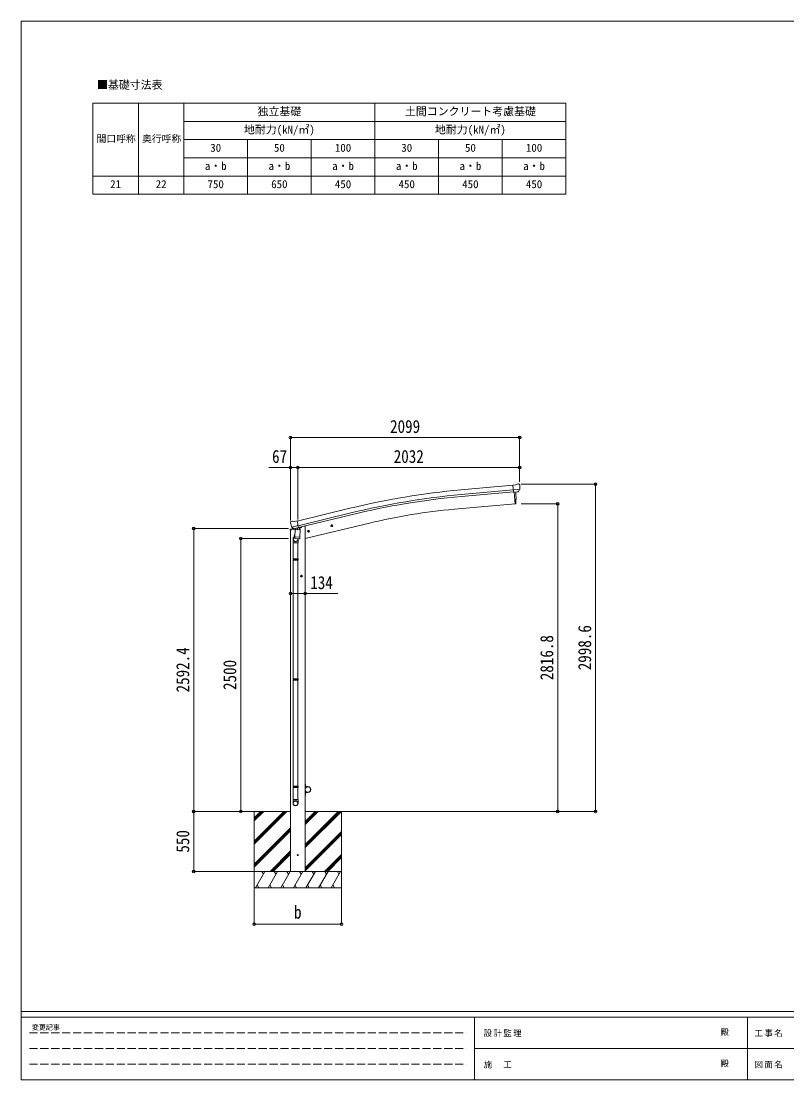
# Model space of a CAD drawing. Units: millimetres at full size, with parts at other scales. Extents: x -6988 to 7066, y -4877 to 4823.
# Drawn here: x -6988 to 26, y -4877 to 4823 of the extents above; entities that cross this region are included whole.
import ezdxf
from ezdxf.enums import TextEntityAlignment as Align

# ---------------------------------------------------------------- set-up
doc = ezdxf.new("R2010")
doc.units = ezdxf.units.MM
doc.header["$LTSCALE"] = 25
doc.header["$PDMODE"] = 32
doc.header["$PDSIZE"] = 25
doc.linetypes.add('DASHED3', pattern=[4, 3, -1])
for name, color, linetype, lineweight in [('0-0_0', 7, 'Continuous', 9), ('0-1_本体', 4, 'Continuous', 9), ('0-2_部品', 7, 'Continuous', 9), ('0-5_DIM1', 3, 'Continuous', 9), ('0-A_寸法', 6, 'Continuous', 9), ('1-0_FRAME', 7, 'Continuous', 18), ('F-0_240', 7, 'Continuous', 9)]:
    doc.layers.add(name, color=color, linetype=linetype, lineweight=lineweight)
doc.styles.add('ＭＳ ゴシック', font='')
doc.styles.get('ＭＳ ゴシック').set_extended_font_data('MS Gothic')

msp = doc.modelspace()

# ---------------------------------------------------------------- linework, layer by layer
at = {"layer": '0-0_0'}
for p, q in [((-4520.64, -2417.54), (-4870.92, -2417.54)), ((-4853.64, -2417.54), (-4853.64, -3117.54)), ((-4853.64, -2689.04), (-4582.14, -2417.54)), ((-4853.64, -2703.18), (-4568, -2417.54)), ((-4853.64, -2717.32), (-4553.86, -2417.54)), ((-4853.64, -2476.91), (-4794.27, -2417.54)), ((-4853.64, -2491.05), (-4780.13, -2417.54)), ((-4853.64, -2505.19), (-4765.99, -2417.54)), ((-4386.64, -2417.54), (-2377.29, -2417.54)), ((-4386.64, -2749.8), (-4054.38, -2417.54)), ((-4386.64, -2721.52), (-4082.66, -2417.54)), ((-4386.64, -2735.66), (-4068.52, -2417.54)), ((-4386.64, -2537.67), (-4266.51, -2417.54)), ((-4386.64, -2523.53), (-4280.65, -2417.54)), ((-4386.64, -2509.39), (-4294.8, -2417.54)), ((-4053.64, -2417.54), (-4053.64, -3117.54)), ((-4853.64, -2901.17), (-4520.64, -2568.17)), ((-4853.64, -2915.31), (-4520.64, -2582.32)), ((-4853.64, -2929.46), (-4520.64, -2596.46)), ((-4386.64, -2933.65), (-4053.64, -2600.65)), ((-4386.64, -2947.79), (-4053.64, -2614.79)), ((-4386.64, -2961.93), (-4053.64, -2628.93)), ((-4707.88, -2967.54), (-4520.64, -2780.31)), ((-4693.74, -2967.54), (-4520.64, -2794.45)), ((-4679.59, -2967.54), (-4520.64, -2808.59)), ((-4208.4, -2967.54), (-4053.64, -2812.78)), ((-4194.26, -2967.54), (-4053.64, -2826.93)), ((-4180.12, -2967.54), (-4053.64, -2841.07)), ((-4053.64, -2967.54), (-4853.64, -2967.54)), ((-4840.94, -3117.54), (-4754.34, -2967.54)), ((-4769.34, -2993.52), (-4784.34, -2967.54)), ((-4725.47, -3117.54), (-4638.87, -2967.54)), ((-4653.87, -2993.52), (-4668.87, -2967.54)), ((-4610, -3117.54), (-4523.4, -2967.54)), ((-4538.4, -2993.52), (-4553.4, -2967.54)), ((-4494.53, -3117.54), (-4407.93, -2967.54)), ((-4422.93, -2993.52), (-4437.93, -2967.54)), ((-4379.06, -3117.54), (-4292.46, -2967.54)), ((-4307.46, -2993.52), (-4322.46, -2967.54)), ((-4263.59, -3117.54), (-4176.99, -2967.54)), ((-4206.99, -2967.54), (-4191.99, -2993.52)), ((-4148.12, -3117.54), (-4061.52, -2967.54)), ((-4091.52, -2967.54), (-4076.52, -2993.52)), ((-4825.94, -3091.56), (-4810.94, -3117.54)), ((-4710.47, -3091.56), (-4695.47, -3117.54)), ((-4595, -3091.56), (-4580, -3117.54)), ((-4479.53, -3091.56), (-4464.53, -3117.54)), ((-4364.06, -3091.56), (-4349.06, -3117.54)), ((-4248.59, -3091.56), (-4233.59, -3117.54)), ((-4133.12, -3091.56), (-4118.12, -3117.54)), ((-4853.64, -3117.54), (-4053.64, -3117.54))]:
    msp.add_line(p, q, dxfattribs=at)
at = {"layer": '0-1_本体'}
for p, q in [((-2483.81, 570.82), (-2960.74, 527.76)), ((-2480.1, 527.98), (-2956.88, 484.98)), ((-2478.57, 511), (-2955.35, 468.01)), ((-2471.27, 508.39), (-2461.72, 399.25)), ((-2461.72, 399.25), (-3019.59, 350.44)), ((-4460.6, 242.06), (-3977.67, 359.36)), ((-4450.58, 200.3), (-3967.54, 317.62)), ((-4446.6, 183.72), (-3963.51, 301.06)), ((-4386.64, 195.46), (-4398.27, 195.46)), ((-4386.64, 82.34), (-3797.86, 223.7)), ((-4386.64, 195.46), (-4386.64, -2967.54)), ((-4520.64, 159.35), (-4520.64, -2967.54))]:
    msp.add_line(p, q, dxfattribs=at)
msp.add_lwpolyline([(-2471.27, 508.39), (-2461.72, 399.25), (-2459.18, 399.56)], dxfattribs=at)
for centre, radius, start, end in [((-2336.14, -6398.68), 6954.55, 95.15276, 103.65276), ((-3154.64, 454.07), 700, 355.76043, 4.54658), ((-2336.14, -6398.68), 6911.6, 95.15276, 103.65276), ((-2336.14, -6398.68), 6894.55, 95.15276, 103.65276), ((-2459.54, 402.54), 3, 277, 355.76043), ((-2555.92, -4949.37), 5320.05, 95, 103.5)]:
    msp.add_arc(centre, radius, start, end, dxfattribs=at)
at = {"layer": '0-2_部品'}
for p, q in [((-2430.76, 583.11), (-2444.42, 581.91)), ((-2457.38, 574.76), (-2483.95, 572.43)), ((-2478.29, 507.77), (-2483.95, 572.43)), ((-2421.08, 532.47), (-2480, 527.31)), ((-2468.33, 508.64), (-2478.29, 507.77)), ((-2457.38, 574.76), (-2445.66, 581.52)), ((-2434.72, 511.58), (-2442.43, 510.91)), ((-2432.34, 512.98), (-2421.4, 531.92)), ((-2421.62, 577.36), (-2427.11, 581.96)), ((-2420.56, 575.32), (-2420.44, 573.97)), ((-4522.07, 227.07), (-4521.8, 225.92)), ((-4517.85, 235.65), (-4521.71, 229.35)), ((-4514.76, 237.9), (-4501.57, 241.06)), ((-4508.02, 186.77), (-4450.51, 200.57)), ((-4487.02, 238.39), (-4500.28, 241.08)), ((-4487.02, 238.39), (-4461.08, 244.61)), ((-4151.61, 197.9), (-4132.16, 202.57)), ((-4147.05, 205.68), (-4149.19, 198.48)), ((-4139.76, 207.43), (-4147.05, 205.68)), ((-4139.55, 190.51), (-4144.22, 209.96)), ((-4134.59, 201.99), (-4139.76, 207.43)), ((-4136.72, 194.79), (-4134.59, 201.99)), ((-4523.2, 158.74), (-4480.49, 168.99)), ((-4523.2, 165.63), (-4523.2, 158.74)), ((-4494.69, 174.84), (-4520.9, 168.55)), ((-4491.17, 171.86), (-4507.54, 186.35)), ((-4479.57, 122.34), (-4494.27, 83.78)), ((-4488.46, 171.29), (-4480.94, 173.09)), ((-4487.62, 171.39), (-4486.09, 171.76)), ((-4486.09, 171.76), (-4449.39, 180.57)), ((-4484.25, 171.53), (-4484.3, 170.79)), ((-4483.55, 169.75), (-4457.73, 163.32)), ((-4482.16, 85.1), (-4481.29, 97.57)), ((-4476.63, 164.41), (-4481.3, 97.57)), ((-4435.62, 94.37), (-4481.3, 97.57)), ((-4430.94, 161.21), (-4476.63, 164.41)), ((-4474.86, 167.59), (-4475.08, 164.3)), ((-4455.34, 178.75), (-4456.36, 164.14)), ((-4449.39, 180.57), (-4447.86, 180.94)), ((-4446.3, 183.04), (-4445.36, 182.98)), ((-4445.36, 182.98), (-4432.05, 167.66)), ((-4441.37, 178.39), (-4422.48, 182.92)), ((-4435.62, 94.37), (-4430.94, 161.21)), ((-4432.05, 167.66), (-4432.49, 161.32)), ((-4418.64, 191.1), (-4418.64, 187.78)), ((-4365.53, 146.54), (-4346.09, 151.21)), ((-4360.98, 154.32), (-4363.11, 147.12)), ((-4353.68, 156.07), (-4360.98, 154.32)), ((-4353.48, 139.15), (-4358.14, 158.6)), ((-4348.51, 150.63), (-4353.68, 156.07)), ((-4350.64, 143.43), (-4348.51, 150.63)), ((-4497.64, 41.7), (-4497.64, 76.05)), ((-4451.64, 41.7), (-4497.64, 41.7)), ((-4495.64, 41.7), (-4495.64, -105)), ((-4481.77, 83.74), (-4481.77, 83.74)), ((-4480.32, 82.96), (-4438.62, 80.05)), ((-4450.24, 80.86), (-4454.78, 69.54)), ((-4453.64, 41.7), (-4453.64, -105)), ((-4451.64, 76.36), (-4451.64, 41.7)), ((-4435.63, 94.37), (-4436.52, 81.68)), ((-4497.64, -107), (-4496.64, -105)), ((-4451.64, -107), (-4497.64, -107)), ((-4451.64, -115), (-4497.64, -115)), ((-4452.64, -105), (-4496.64, -105)), ((-4452.64, -117), (-4496.64, -117)), ((-4495.64, -117), (-4495.64, -1204.18)), ((-4453.64, -117), (-4453.64, -1204.18)), ((-4451.64, -107), (-4452.64, -105)), ((-4451.64, -115), (-4452.64, -117)), ((-4451.64, -107), (-4451.64, -115)), ((-4410.14, -261.04), (-4430.14, -261.04)), ((-4420.14, -253.53), (-4426.64, -257.29)), ((-4426.64, -257.29), (-4426.64, -264.79)), ((-4426.64, -264.79), (-4420.14, -268.54)), ((-4420.14, -271.04), (-4420.14, -251.04)), ((-4413.64, -257.29), (-4420.14, -253.53)), ((-4497.64, -1206.18), (-4496.64, -1204.18)), ((-4451.64, -1206.18), (-4497.64, -1206.18)), ((-4451.64, -1214.18), (-4497.64, -1214.18)), ((-4452.64, -1204.18), (-4496.64, -1204.18)), ((-4452.64, -1216.18), (-4496.64, -1216.18)), ((-4495.64, -1216.18), (-4495.64, -2309.37)), ((-4453.64, -1216.18), (-4453.64, -2309.37)), ((-4451.64, -1206.18), (-4452.64, -1204.18)), ((-4451.64, -1214.18), (-4452.64, -1216.18)), ((-4451.64, -1206.18), (-4451.64, -1214.18)), ((-4497.64, -2189.37), (-4496.64, -2187.37)), ((-4451.64, -2189.37), (-4497.64, -2189.37)), ((-4451.64, -2197.37), (-4497.64, -2197.37)), ((-4452.64, -2187.37), (-4496.64, -2187.37)), ((-4452.64, -2199.37), (-4496.64, -2199.37)), ((-4495.64, -2199.37), (-4495.64, -2309.37)), ((-4453.64, -2199.37), (-4453.64, -2309.37)), ((-4451.64, -2189.37), (-4452.64, -2187.37)), ((-4451.64, -2197.37), (-4452.64, -2199.37)), ((-4451.64, -2189.37), (-4451.64, -2197.37)), ((-4497.64, -2343.51), (-4497.64, -2309.37)), ((-4451.64, -2309.37), (-4497.64, -2309.37)), ((-4451.64, -2343.51), (-4451.64, -2309.37))]:
    msp.add_line(p, q, dxfattribs=at)
for points in [[(-2468.33, 508.64), (-2468.06, 508.58), (-2442.68, 510.8), (-2442.43, 510.91)], [(-2421.01, 533.1), (-2421.3, 532.11), (-2421.4, 531.92)], [(-4455.66, 179.16), (-4445.93, 181.5), (-4461.08, 244.61)], [(-4149.19, 198.48), (-4144.02, 193.04), (-4136.72, 194.79)], [(-4508.29, 187.34), (-4507.7, 186.5), (-4507.54, 186.35)], [(-4455.66, 179.16), (-4455.89, 179.01), (-4480.66, 173.07), (-4480.94, 173.09)], [(-4363.11, 147.12), (-4357.94, 141.68), (-4350.64, 143.43)], [(-4497.64, -107), (-4497.64, -115), (-4496.64, -117)], [(-4420.14, -268.54), (-4413.64, -264.79), (-4413.64, -257.29)], [(-4497.64, -1206.18), (-4497.64, -1214.18), (-4496.64, -1216.18)], [(-4497.64, -2189.37), (-4497.64, -2197.37), (-4496.64, -2199.37)]]:
    msp.add_lwpolyline(points, dxfattribs=at)
for centre, radius in [((-4141.89, 200.23), 8.5), ((-4141.89, 200.23), 7.7), ((-4141.89, 200.23), 6.5), ((-4355.81, 148.88), 8.5), ((-4355.81, 148.88), 7.7), ((-4355.81, 148.88), 6.5), ((-4420.14, -261.04), 8.5), ((-4420.14, -261.04), 7.7), ((-4420.14, -261.04), 6.5)]:
    msp.add_circle(centre, radius, dxfattribs=at)
at = {"layer": '0-2_部品', "color": 4}
msp.add_circle((-4453.64, -2817.54), 4.5, dxfattribs=at)
at = {"layer": '0-2_部品'}
for centre, radius, start, end in [((-2430.32, 578.13), 5, 50.00648, 94.99352), ((-2444.16, 578.93), 3, 95, 120), ((-2622.07, 556.33), 202.4, 353.4085, 5), ((-4324.99, 273.17), 202.4, 193.5, 205.09125), ((-4513.59, 233.03), 5, 103.5, 148.5), ((-4500.87, 238.14), 3, 78.5, 103.5), ((-4520.2, 165.63), 3, 103.5, 180), ((-4487.74, 171.88), 0.5, 248.23754, 283.5), ((-4484.75, 171.57), 0.5, 356, 103.5), ((-4483.31, 170.72), 1, 176, 256), ((-4457.38, 164.29), 1.03, 250.03897, 351.96569), ((-4454.74, 178.67), 0.604, 100.59842, 172.20595), ((-4447.97, 181.43), 0.5, 283.5, 318.76246), ((-4423.64, 187.78), 5, 283.5, 0), ((-4467.64, 76.05), 30, 177.45142, 180), ((-4480.22, 84.93), 1.95, 175.04017, 217.47766), ((-4480.18, 84.96), 2, 217.40962, 266), ((-4438.48, 82.04), 2, 266, 349.46843)]:
    msp.add_arc(centre, radius, start, end, dxfattribs=at)
for centre, major_axis, ratio, start_param, end_param in [((-2416.23, 579.36), (-15.35, 3.44), 0.101033, 5.9751426, 5.9753737), ((-2434.99, 514.58), (1.62, -2.54), 0.997631, 5.8041905, 5.8929484), ((-2435.06, 514.69), (-3.5, 2.17), 0.650902, 2.1145521, 2.1873627), ((-2434.94, 514.49), (1.62, -2.54), 0.997631, 5.965759, 6.7621801), ((-2423.55, 575.06), (2.71, -1.31), 0.997474, 0.5366567, 1.3225652), ((-4519.15, 227.79), (-1.57, -2.57), 0.99628, 4.712389, 5.4996506), ((-4489.18, 174.11), (-0.73, -2.92), 0.997631, 5.8041905, 6.6006116), ((-4489.12, 174.34), (2.63, 3.16), 0.650902, 4.0958226, 4.1686332), ((-4489.15, 174.21), (-0.73, -2.92), 0.997631, 0.3902369, 0.4789948), ((-4474.64, 76.36), (23, 0), 0.996195, 2.3585569, 6.3253237), ((-4474.64, 76.36), (21, 0), 0.996195, 2.7786684, 5.9512394), ((-4474.64, -2341.77), (-23, 0), 0.996195, 3.1415927, 6.2831853), ((-4474.64, -2343.51), (-23, 0), 0.996195, 3.1415927, 6.2831853), ((-4474.64, -2343.51), (0, -23.43), 0.981806, 4.712389, 7.8539816)]:
    msp.add_ellipse(centre, major_axis=major_axis, ratio=ratio, start_param=start_param, end_param=end_param, dxfattribs=at)
msp.add_ellipse((-4474.64, -2343.51), major_axis=(21, 0), ratio=0.996195, dxfattribs=at)
at = {"layer": '0-5_DIM1'}
for p, q in [((-4386.64, -2167.54), (-4384.64, -2167.54)), ((-4386.64, -2167.54), (-4386.64, -2190.24)), ((-4384.64, -2190.24), (-4384.64, -2167.54)), ((-4361.64, -2190.24), (-4384.64, -2190.24)), ((-4384.64, -2192.24), (-4361.64, -2192.24)), ((-4386.64, -2267.54), (-4386.64, -2244.84)), ((-4386.64, -2267.54), (-4384.64, -2267.54)), ((-4384.64, -2242.84), (-4361.64, -2242.84)), ((-4384.64, -2244.84), (-4384.64, -2267.54)), ((-4361.64, -2244.84), (-4384.64, -2244.84))]:
    msp.add_line(p, q, dxfattribs=at)
msp.add_circle((-4361.64, -2217.54), 25, dxfattribs=at)
for centre, radius, start, end in [((-4384.64, -2190.24), 2, 180, 270), ((-4361.64, -2217.54), 27.3, 270, 90), ((-4361.64, -2217.54), 25.3, 270, 90), ((-4384.64, -2244.84), 2, 90, 180)]:
    msp.add_arc(centre, radius, start, end, dxfattribs=at)
at = {"layer": '0-A_寸法'}
for p, q in [((-4520.64, 1008.92), (-4520.64, 734.3)), ((-2421.64, 1008.92), (-4520.64, 1008.92)), ((-2421.64, 1008.92), (-2421.64, 734.3)), ((-4520.64, 734.3), (-4720.64, 734.3)), ((-4520.64, 734.3), (-4520.64, 246.73)), ((-4520.64, 734.3), (-4453.64, 734.3)), ((-4453.64, 734.3), (-4453.64, 257.87)), ((-4453.64, 734.3), (-2421.64, 734.3)), ((-2421.64, 734.3), (-2421.64, 600.61)), ((-1726.05, 581.02), (-2407.47, 581.02)), ((-1726.05, -2417.54), (-1726.05, 581.02)), ((-2073.16, 399.25), (-2407.47, 399.25)), ((-2073.16, -2417.54), (-2073.16, 399.25)), ((-5407.48, 174.86), (-4539.17, 174.86)), ((-5407.48, 174.86), (-5407.48, -2417.54)), ((-4976.82, 82.44), (-4539.17, 82.44)), ((-4976.82, -2417.54), (-4976.82, 82.44)), ((-4520.64, -421.49), (-4386.64, -421.49)), ((-4386.64, -421.49), (-4086.64, -421.49)), ((-5407.48, -2417.54), (-4853.64, -2417.54)), ((-5407.48, -2967.54), (-5407.48, -2417.54)), ((-4976.82, -2417.54), (-4539.17, -2417.54)), ((-2073.16, -2417.54), (-2407.47, -2417.54)), ((-1726.05, -2417.54), (-2377.29, -2417.54)), ((-5407.48, -2967.54), (-4853.64, -2967.54)), ((-4853.64, -3450.86), (-4853.64, -3123.4)), ((-4053.64, -3450.86), (-4053.64, -3123.4)), ((-4053.64, -3450.86), (-4853.64, -3450.86))]:
    msp.add_line(p, q, dxfattribs=at)
for p in [(-4520.64, 1008.92), (-2421.64, 1008.92), (-4520.64, 734.3), (-4453.64, 734.3), (-2421.64, 734.3), (-1726.05, 581.02), (-2073.16, 399.25), (-5407.48, 174.86), (-4976.82, 82.44), (-4520.64, -421.49), (-4386.64, -421.49), (-5407.48, -2417.54), (-4976.82, -2417.54), (-2073.16, -2417.54), (-1726.05, -2417.54), (-5407.48, -2967.54), (-4853.64, -3450.86), (-4053.64, -3450.86)]:
    msp.add_point(p, dxfattribs=at)
at = {"layer": '1-0_FRAME'}
for p, q in [((-6330.85, 4070.8), (-6330.85, 3237.47)), ((-6330.85, 4070.8), (-1997.52, 4070.8)), ((-5914.18, 4070.8), (-5914.18, 3237.47)), ((-3747.52, 4070.8), (-3747.52, 3237.47)), ((-5497.52, 3904.13), (-1997.52, 3904.13)), ((-5497.52, 3737.47), (-1997.52, 3737.47)), ((-3164.18, 3737.47), (-3164.18, 3237.47)), ((-5497.52, 3570.8), (-1997.52, 3570.8)), ((-6330.85, 3404.13), (-5497.52, 3404.13)), ((-5497.52, 3404.13), (-1997.52, 3404.13)), ((-6330.85, 3237.47), (-5914.18, 3237.47)), ((-5914.18, 3237.47), (-3747.52, 3237.47)), ((-3747.52, 3237.47), (-2580.85, 3237.47)), ((-2580.85, 3237.47), (-1997.52, 3237.47))]:
    msp.add_line(p, q, dxfattribs=at)
for points in [[(-5497.52, 4070.8), (-5497.52, 3904.13), (-5497.52, 3404.13), (-5497.52, 3237.47)], [(-1997.52, 4070.8), (-1997.52, 3570.8), (-1997.52, 3237.47)], [(-4914.18, 3737.47), (-4914.18, 3570.8), (-4914.18, 3237.47)], [(-4330.85, 3737.47), (-4330.85, 3570.8), (-4330.85, 3237.47)], [(-2580.85, 3737.47), (-2580.85, 3404.13), (-2580.85, 3237.47)]]:
    msp.add_lwpolyline(points, dxfattribs=at)
at = {"layer": 'F-0_240', "color": 5}
for p, q in [((-6987.88, 4822.79), (-6987.88, -4877.21)), ((-6987.88, 4822.79), (6712.12, 4822.79)), ((-6987.88, -4252.21), (6712.12, -4252.21)), ((-6987.88, -4302.21), (4489.82, -4302.21)), ((-2835.18, -4302.21), (-2835.18, -4877.21)), ((-335.18, -4302.21), (-335.18, -4877.21)), ((-2835.18, -4589.71), (2289.82, -4589.71)), ((-6987.88, -4877.21), (6712.12, -4877.21))]:
    msp.add_line(p, q, dxfattribs=at)
at = {"layer": 'F-0_240', "color": 4, "linetype": 'DASHED3'}
for p, q in [((-6912.88, -4445.96), (-2910.18, -4445.96)), ((-6912.88, -4589.71), (-2910.18, -4589.71)), ((-6912.88, -4733.46), (-2910.18, -4733.46))]:
    msp.add_line(p, q, dxfattribs=at)

# ---------------------------------------------------------------- texts
at = {"layer": '0-A_寸法', "color": 7, "style": 'ＭＳ ゴシック', "width": 0.85}
for s, p in [('2099', (-3608.64, 1013.92)), ('67', (-4689.39, 739.3)), ('2032', (-3575.14, 739.3)), ('134', (-4339.77, -416.49)), ('b', (-4488.02, -3435.86))]:
    msp.add_text(s, height=119.1, dxfattribs=at).set_placement(p, align=Align.BOTTOM_LEFT)
for s, p in [('2998.6', (-1731.05, -1124.51)), ('2816.8', (-2078.16, -1215.39)), ('2592.4', (-5412.48, -1327.59)), ('2500', (-4981.82, -1305.05)), ('550', (-5412.48, -2795.66))]:
    msp.add_text(s, height=119.1, rotation=90, dxfattribs=at).set_placement(p, align=Align.BOTTOM_LEFT)
at = {"layer": '1-0_FRAME', "style": 'ＭＳ ゴシック'}
for s, height, p in [('■基礎寸法表', 73.31, (-6293.1, 4180.33)), ('独立基礎', 73.31, (-4822.52, 3937.47)), ('土間コンクリート考慮基礎', 73.31, (-3472.52, 3937.47)), ('間口呼称', 64.15, (-6297.52, 3693.72)), ('奥行呼称', 64.15, (-5880.85, 3693.72)), ('地耐力(kN/㎡)', 73.31, (-4947.52, 3770.8)), ('地耐力(kN/㎡)', 73.31, (-3197.52, 3770.8)), ('30', 73.31, (-5255.85, 3604.13)), ('50', 73.31, (-4672.52, 3604.13)), ('100', 73.31, (-4114.18, 3604.13)), ('30', 73.31, (-3505.85, 3604.13)), ('50', 73.31, (-2922.52, 3604.13)), ('100', 73.31, (-2364.18, 3604.13)), ('a・b', 73.31, (-5305.85, 3437.47)), ('a・b', 73.31, (-4722.52, 3437.47)), ('a・b', 73.31, (-4139.18, 3437.47)), ('a・b', 73.31, (-3555.85, 3437.47)), ('a・b', 73.31, (-2972.52, 3437.47)), ('a・b', 73.31, (-2389.18, 3437.47)), ('21', 73.31, (-6172.52, 3270.8)), ('22', 73.31, (-5755.85, 3270.8)), ('750', 73.31, (-5280.85, 3270.8)), ('650', 73.31, (-4697.52, 3270.8)), ('450', 73.31, (-4114.18, 3270.8)), ('450', 73.31, (-3530.85, 3270.8)), ('450', 73.31, (-2947.52, 3270.8)), ('450', 73.31, (-2364.18, 3270.8))]:
    msp.add_text(s, height=height, dxfattribs=at).set_placement(p, align=Align.BOTTOM_LEFT)
at = {"layer": 'F-0_240', "style": 'ＭＳ ゴシック'}
for s, height, p in [('変更記事', 45.82, (-6890.19, -4433.46)), ('殿', 54.99, (-581.6, -4483.46)), ('殿', 54.99, (-581.6, -4770.96))]:
    msp.add_text(s, height=height, dxfattribs=at).set_placement(p, align=Align.BOTTOM_LEFT)
at = {"layer": 'F-0_240', "char_height": 54.99, "attachment_point": 7, "style": 'ＭＳ ゴシック'}
for s, insert in [('\\T1.17;設計監理', (-2750.74, -4483.46)), ('\\T1.17;工事名', (-269.26, -4483.46)), ('\\T1.17;施\u3000工', (-2750.74, -4770.96)), ('\\T1.17;図面名', (-269.26, -4770.96))]:
    msp.add_mtext(s, dxfattribs=dict(at, insert=insert))

doc.saveas('drawing.dxf')
